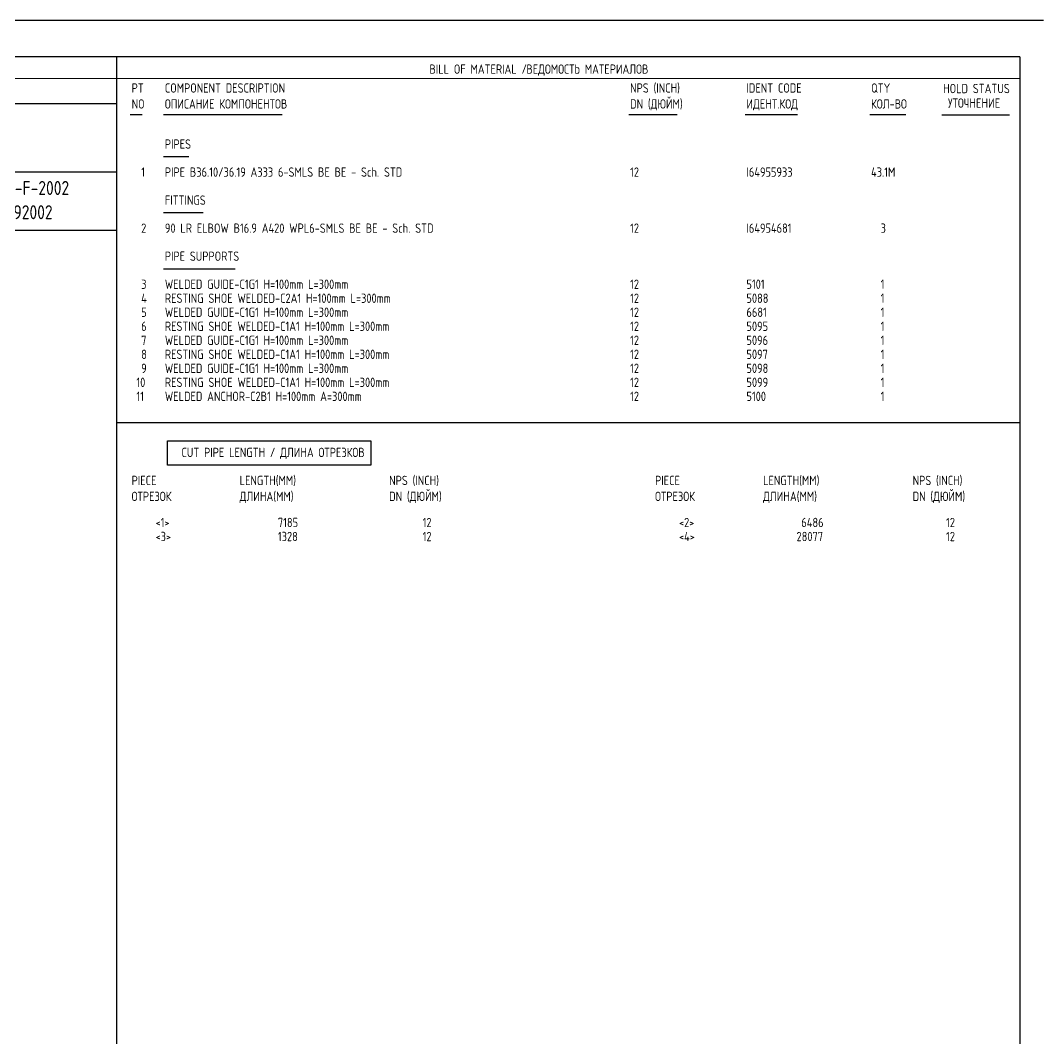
# Model space of a CAD drawing. Extents: x -1005 to 594, y -998 to 420.
# Drawn here: x 382.9 to 594, y 210 to 420 of the extents above; entities that cross this region are included whole.
import ezdxf

# ---------------------------------------------------------------- set-up
doc = ezdxf.new("R2010")
doc.units = 0
doc.styles.add('TTFN17', font='GOST type A')

msp = doc.modelspace()

# ---------------------------------------------------------------- linework, layer by layer
at = {"layer": 'GT_1', "flags": 128}
for points in [[(594, 420), (0, 420)], [(589.1, 412.5), (25.4, 412.5)], [(402.7, 412.5), (402.7, 7.5)], [(589.1, 412.5), (589.1, 7.5)], [(589.1, 408), (162.7, 407.9)], [(190.3, 402.9), (402.7, 402.9)], [(408.046, 400.531), (405.557, 400.531)], [(436.894, 400.531), (412.414, 400.531)], [(518.373, 400.531), (508.414, 400.531)], [(543.202, 400.531), (532.414, 400.531)], [(565.597, 400.531), (558.129, 400.531)], [(587, 400.5), (573, 400.5)], [(417.669, 391.854), (412.414, 391.854)], [(402.7, 388.7), (226.9, 388.7)], [(420.573, 380.289), (412.414, 380.289)], [(402.7, 376.7), (25.4, 376.7)], [(427.211, 368.724), (412.414, 368.724)], [(402.7, 337.081), (589, 337.081)], [(413.271, 333.296), (455.204, 333.296), (455.204, 328.248), (413.271, 328.248), (413.271, 333.296)]]:
    msp.add_lwpolyline(points, dxfattribs=at)

# ---------------------------------------------------------------- texts
at = {"layer": 'GT_1', "style": 'TTFN17'}
for s, height, p in [('BILL OF MATERIAL /', 1.925, (467.289, 409)), ('ВЕДОМОСТЬ МАТЕРИАЛОВ', 1.925, (487.289, 409)), ('PT', 1.925, (405.846, 405.109)), ('COMPONENT DESCRIPTION', 1.925, (412.703, 405.109)), ('NPS (INCH)', 1.925, (508.703, 405.109)), ('IDENT CODE', 1.925, (532.703, 405.109)), ('QTY', 1.925, (558.417, 405.109)), ('HOLD STATUS', 1.925, (573.289, 405)), ('NO', 1.925, (405.846, 401.822)), ('ОПИСАНИЕ КОМПОНЕНТОВ', 1.925, (412.703, 401.822)), ('DN (ДЮЙМ)', 1.925, (508.703, 401.822)), ('ИДЕНТ.КОД', 1.925, (532.703, 401.822)), ('КОЛ-ВО', 1.925, (558.417, 401.822)), ('УТОЧНЕНИЕ', 1.925, (574.289, 402)), ('PIPES', 1.925, (412.703, 393.544)), ('  1', 1.925, (405.846, 387.762)), ('PIPE B36.10/36.19 A333 6-SMLS BE BE - Sch. STD', 1.925, (412.703, 387.762)), ('12', 1.925, (508.703, 387.762)), ('I64955933', 1.925, (532.703, 387.762)), ('43.1M', 1.925, (558.417, 387.762)), ('SLN-2725-6199-25-F-2002', 2.8875, (355.433, 384)), ('FITTINGS', 1.925, (412.703, 381.98)), ('4503-VZ-DM-T61992002', 2.8875, (355.433, 379)), ('  2', 1.925, (405.846, 376.197)), ('90 LR ELBOW B16.9 A420 WPL6-SMLS BE BE - Sch. STD', 1.925, (412.703, 376.197)), ('12', 1.925, (508.703, 376.197)), ('I64954681', 1.925, (532.703, 376.197)), ('  3', 1.925, (558.417, 376.197)), ('PIPE SUPPORTS', 1.925, (412.703, 370.415)), ('  3', 1.925, (405.846, 364.633)), ('WELDED GUIDE-C1G1 H=100mm L=300mm', 1.925, (412.703, 364.633)), ('12', 1.925, (508.703, 364.633)), ('5101', 1.925, (532.703, 364.633)), ('  1', 1.925, (558.417, 364.633)), ('  4', 1.925, (405.846, 361.741)), ('RESTING SHOE WELDED-C2A1 H=100mm L=300mm', 1.925, (412.703, 361.741)), ('12', 1.925, (508.703, 361.741)), ('5088', 1.925, (532.703, 361.741)), ('  1', 1.925, (558.417, 361.741)), ('  5', 1.925, (405.846, 358.85)), ('WELDED GUIDE-C1G1 H=100mm L=300mm', 1.925, (412.703, 358.85)), ('12', 1.925, (508.703, 358.85)), ('6681', 1.925, (532.703, 358.85)), ('  1', 1.925, (558.417, 358.85)), ('  6', 1.925, (405.846, 355.959)), ('RESTING SHOE WELDED-C1A1 H=100mm L=300mm', 1.925, (412.703, 355.959)), ('12', 1.925, (508.703, 355.959)), ('5095', 1.925, (532.703, 355.959)), ('  1', 1.925, (558.417, 355.959)), ('  7', 1.925, (405.846, 353.068)), ('WELDED GUIDE-C1G1 H=100mm L=300mm', 1.925, (412.703, 353.068)), ('12', 1.925, (508.703, 353.068)), ('5096', 1.925, (532.703, 353.068)), ('  1', 1.925, (558.417, 353.068)), ('  8', 1.925, (405.846, 350.177)), ('RESTING SHOE WELDED-C1A1 H=100mm L=300mm', 1.925, (412.703, 350.177)), ('12', 1.925, (508.703, 350.177)), ('5097', 1.925, (532.703, 350.177)), ('  1', 1.925, (558.417, 350.177)), ('  9', 1.925, (405.846, 347.286)), ('WELDED GUIDE-C1G1 H=100mm L=300mm', 1.925, (412.703, 347.286)), ('12', 1.925, (508.703, 347.286)), ('5098', 1.925, (532.703, 347.286)), ('  1', 1.925, (558.417, 347.286)), (' 10', 1.925, (405.846, 344.395)), ('RESTING SHOE WELDED-C1A1 H=100mm L=300mm', 1.925, (412.703, 344.395)), ('12', 1.925, (508.703, 344.395)), ('5099', 1.925, (532.703, 344.395)), ('  1', 1.925, (558.417, 344.395)), (' 11', 1.925, (405.846, 341.503)), ('WELDED ANCHOR-C2B1 H=100mm A=300mm', 1.925, (412.703, 341.503)), ('12', 1.925, (508.703, 341.503)), ('5100', 1.925, (532.703, 341.503)), ('  1', 1.925, (558.417, 341.503)), ('CUT PIPE LENGTH / ДЛИНА ОТРЕЗКОВ', 1.925, (416.132, 329.939)), ('PIECE', 1.925, (405.846, 324.156)), ('LENGTH(MM)', 1.925, (428.132, 324.156)), ('NPS (INCH)', 1.925, (458.989, 324.156)), ('PIECE', 1.925, (513.846, 324.156)), ('LENGTH(MM)', 1.925, (536.132, 324.156)), ('NPS (INCH)', 1.925, (566.989, 324.156)), ('ДЛИНА(MM)', 1.925, (428.132, 320.87)), ('DN (ДЮЙМ)', 1.925, (458.989, 320.87)), ('ДЛИНА(MM)', 1.925, (536.132, 320.87)), ('DN (ДЮЙМ)', 1.925, (566.989, 320.87)), ('ОТРЕЗОК', 1.925, (405.846, 320.87)), ('ОТРЕЗОК', 1.925, (513.846, 320.87)), ('     <1>', 1.925, (405.846, 315.483)), ('        7185', 1.925, (428.132, 315.483)), ('       12', 1.925, (458.989, 315.483)), ('     <2>', 1.925, (513.846, 315.483)), ('        6486', 1.925, (536.132, 315.483)), ('       12', 1.925, (566.989, 315.483)), ('     <3>', 1.925, (405.846, 312.592)), ('        1328', 1.925, (428.132, 312.592)), ('       12', 1.925, (458.989, 312.592)), ('     <4>', 1.925, (513.846, 312.592)), ('       28077', 1.925, (536.132, 312.592)), ('       12', 1.925, (566.989, 312.592))]:
    msp.add_text(s, height=height, dxfattribs=at).set_placement(p)

doc.saveas('drawing.dxf')
